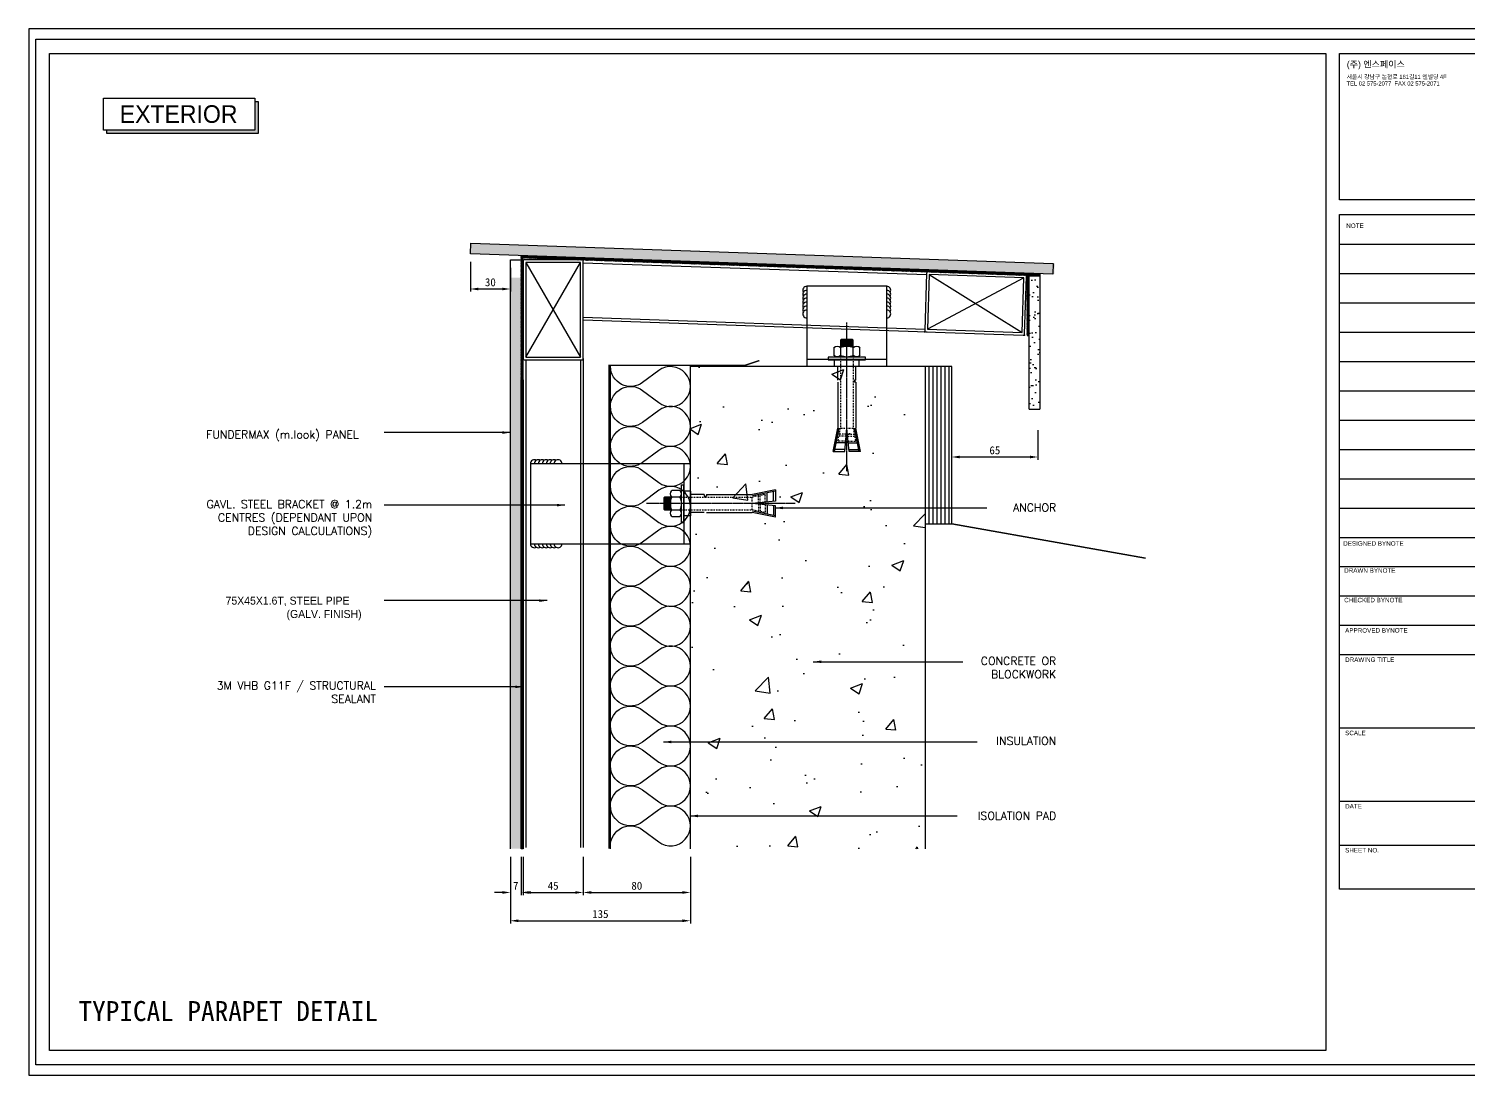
# Model space of a CAD drawing. Header units: millimetres. Extents: x 6755 to 21493, y 282 to 5565.
# Drawn here: x 14840 to 15919, y 3419 to 4203 of the extents above; entities that cross this region are included whole.
import ezdxf

# ---------------------------------------------------------------- set-up
doc = ezdxf.new("R2010")
doc.units = ezdxf.units.MM
doc.header["$MEASUREMENT"] = 0
for name, pattern in [('CENTER', [7.75, 7.25, -0.25, 0, -0.25]), ('DASHDOTX2', [2, 1, -0.5, 0, -0.5]), ('HIDDEN', [0.375, 0.25, -0.125])]:
    doc.linetypes.add(name, pattern=pattern)
for name, color, linetype in [('3', 3, 'Continuous'), ('APPLICATION', 3, 'Continuous'), ('Bolt', 1, 'Continuous'), ('BREATHER', 150, 'Continuous'), ('DIM', 1, 'Continuous'), ('Dims', 1, 'Continuous'), ('INSULATION', 2, 'Continuous'), ('Pressings', 3, 'Continuous'), ('Structure', 6, 'Continuous')]:
    doc.layers.add(name, color=color, linetype=linetype)
for name, color, linetype, true_color in [('4', 4, 'Continuous', 0x00ffff), ('nt', 7, 'Continuous', 0x994c00), ('NT Panel', 7, 'Continuous', 0xbfff7f), ('TE 07', 7, 'Continuous', 0x000000), ('TEXT', 2, 'Continuous', 0xffff00)]:
    doc.layers.add(name, color=color, linetype=linetype, true_color=true_color)
doc.styles.add('Arial', font='arial.ttf')
doc.styles.add('HY울릉도L', font='Dotum.ttf')
doc.styles.add('style1', font='simplex.shx')
doc.dimstyles.new('Telling', dxfattribs={"dimscale": 2, "dimtxt": 3, "dimasz": 3, "dimexe": 1, "dimexo": 3, "dimgap": 1, "dimtad": 1, "dimdec": 1, "dimrnd": 1, "dimdsep": 46, "dimtxsty": 'Standard', "dimcen": 3, "dimclrd": 1, "dimclre": 1, "dimclrt": 2, "dimadec": 0, "dimazin": 0, "dimtfac": 1, "dimtdec": 1, "dimtofl": 0, "dimtmove": 0, "dimatfit": 0, "dimfxl": 1, "dimtolj": 1, "dimtzin": 0, "dimlwe": -1, "dimarcsym": 0})

# ---------------------------------------------------------------- blocks, each defined once
blk = doc.blocks.new('AL-TEMPLATE')
at = {"color": 9, "true_color": 0xc0c0c0}
for p, q in [((2716.82, 1392.97), (2800.02, 1392.97)), ((2716.82, 1376.33), (2800.02, 1376.33)), ((2716.82, 1359.69), (2800.02, 1359.69)), ((2716.82, 1343.05), (2800.02, 1343.05)), ((2716.82, 1326.41), (2800.02, 1326.41)), ((2716.82, 1309.77), (2800.02, 1309.77)), ((2716.82, 1293.13), (2800.02, 1293.13)), ((2716.82, 1276.49), (2800.02, 1276.49)), ((2716.82, 1259.85), (2800.02, 1259.85)), ((2716.82, 1243.21), (2800.02, 1243.21)), ((2716.82, 1209.93), (2800.02, 1209.93)), ((2716.82, 1193.29), (2800.02, 1193.29)), ((2716.82, 1176.65), (2800.02, 1176.65)), ((2716.82, 1118.41), (2800.02, 1118.41)), ((2716.82, 1076.81), (2800.02, 1076.81)), ((2716.82, 1051.85), (2800.02, 1051.85))]:
    blk.add_line(p, q, dxfattribs=at)
for points in [[(1976.34, 1509.45), (2808.34, 1509.45), (2808.34, 927.05), (1976.34, 927.05)], [(2716.82, 1501.32), (2800.02, 1501.32), (2800.02, 1418.12), (2716.82, 1418.12)], [(2716.82, 1409.8), (2800.02, 1409.8), (2800.02, 1026.89), (2716.82, 1026.89)]]:
    blk.add_lwpolyline(points, close=True, dxfattribs=at)
for points in [[(2716.82, 1226.57), (2800.02, 1226.57)], [(2716.82, 1160.01), (2800.02, 1160.01)]]:
    blk.add_lwpolyline(points, dxfattribs=at)
at = {"layer": 'nt', "color": 254, "linetype": 'Continuous', "true_color": 0xd6d6d6}
blk.add_lwpolyline([(1972.34, 1515.25), (1972.34, 921.25), (2812.34, 921.25), (2812.34, 1515.25)], close=True, dxfattribs=at)
at = {"layer": 'TE 07'}
blk.add_lwpolyline([(1984.07, 1501.32), (2709.08, 1501.32), (2709.08, 935.18), (1984.07, 935.18)], close=True, dxfattribs=at)
at = {"color": 150, "true_color": 0x007fff, "insert": (2721.06, 1496.93), "char_height": 3.6698, "width": 35.1369, "attachment_point": 1, "line_spacing_factor": 0.963855}
blk.add_mtext('\\fExpo M;(주) 엔스페이스', dxfattribs=at)
at = {"color": 7, "true_color": 0xffffff, "insert": (2720.94, 1489.17), "char_height": 2.3487, "width": 61.8214, "attachment_point": 1, "line_spacing_factor": 0.963855, "style": 'Arial'}
blk.add_mtext('\\fArial;서울시 강남구 논현로 161길11 엔빌딩 4F\\PTEL 02 575-2077  FAX 02 575-2071', dxfattribs=at)
at = {"color": 9, "true_color": 0xc0c0c0, "char_height": 2.5559, "attachment_point": 1, "line_spacing_factor": 0.963855}
for s, insert, width in [('\\fArial;NOTE', (2720.76, 1404.73), 11.9173), ('\\fArial;DESIGNED BYNOTE', (2719.01, 1224.39), 36.0906), ('\\fArial;DRAWN BYNOTE', (2719.56, 1209.04), 30.9788), ('\\fArial;CHECKED BYNOTE', (2719.56, 1192.25), 35.0282), ('\\fArial;APPROVED BYNOTE', (2720.1, 1175.04), 37.5533), ('\\fArial;DRAWING TITLE', (2720.1, 1158.4), 29.8086), ('\\fArial;SCALE', (2720.1, 1116.8), 13.8111), ('\\fArial;DATE', (2720.1, 1075.2), 11.517), ('\\fArial;SHEET NO.', (2720.1, 1050.24), 21.1247)]:
    blk.add_mtext(s, dxfattribs=dict(at, insert=insert, width=width))
blk = doc.blocks.new('*D142')
at = {"layer": 'Defpoints', "color": 0, "transparency": 16777216}
for p in [(15531.9, 3908), (15596.6, 3908), (15531.9, 3881.8)]:
    blk.add_point(p, dxfattribs=at)
at = {"layer": 'Dims', "color": 1, "transparency": 16777216}
for p, q in [((15531.9, 3902), (15531.9, 3879.8)), ((15596.6, 3902), (15596.6, 3879.8))]:
    blk.add_line(p, q, dxfattribs=at)
at = {"layer": 'Dims', "color": 1, "lineweight": -2, "transparency": 16777216}
blk.add_line((15590.6, 3881.8), (15537.9, 3881.8), dxfattribs=at)
at = {"layer": 'Dims', "color": 1, "transparency": 16777216}
for points in [[(15537.9, 3882.8), (15537.9, 3880.8), (15531.9, 3881.8)], [(15590.6, 3882.8), (15590.6, 3880.8), (15596.6, 3881.8)]]:
    blk.add_solid(points, dxfattribs=at)
at = {"layer": 'Dims', "color": 2, "transparency": 16777216, "insert": (15564.3, 3886.8), "char_height": 6, "attachment_point": 5}
blk.add_mtext('\\A1;65', dxfattribs=at)
blk = doc.blocks.new('*D143')
at = {"layer": 'Defpoints', "color": 0, "transparency": 16777216}
for p in [(15171, 4034.1), (15201, 4029.5), (15201, 4007.7)]:
    blk.add_point(p, dxfattribs=at)
at = {"layer": 'Dims', "color": 1, "transparency": 16777216}
for p, q in [((15171, 4028.1), (15171, 4005.7)), ((15201, 4023.5), (15201, 4005.7))]:
    blk.add_line(p, q, dxfattribs=at)
at = {"layer": 'Dims', "color": 1, "lineweight": -2, "transparency": 16777216}
blk.add_line((15177, 4007.7), (15195, 4007.7), dxfattribs=at)
at = {"layer": 'Dims', "color": 1, "transparency": 16777216}
for points in [[(15177, 4008.7), (15177, 4006.7), (15171, 4007.7)], [(15195, 4008.7), (15195, 4006.7), (15201, 4007.7)]]:
    blk.add_solid(points, dxfattribs=at)
at = {"layer": 'Dims', "color": 2, "transparency": 16777216, "insert": (15186, 4012.7), "char_height": 6, "attachment_point": 5}
blk.add_mtext('\\A1;30', dxfattribs=at)
blk = doc.blocks.new('al-anchor')
at = {"layer": 'Bolt', "linetype": 'CENTER'}
blk.add_line((450.1, 842.4), (450.1, 731), dxfattribs=at)
at = {"layer": 'Bolt'}
for p, q in [((439.9, 827.7), (443.4, 810.2)), ((439.9, 827.7), (448.5, 827.7)), ((440.8, 827.7), (444.3, 810.3)), ((448.6, 826.2), (441.2, 826.2)), ((449.1, 821.3), (442.1, 821.3)), ((448.5, 827.7), (450.1, 810.2)), ((451.8, 827.7), (450.1, 810.2)), ((451.2, 821.3), (458.2, 821.3)), ((451.7, 826.2), (459.1, 826.2)), ((460.4, 827.7), (451.8, 827.7)), ((459.4, 827.7), (455.9, 810.3)), ((460.4, 827.7), (456.9, 810.3)), ((443.4, 775.8), (443.4, 810.2)), ((456.9, 775.8), (456.9, 810.3)), ((443.4, 774.2), (443.4, 763.9)), ((455.7, 774.2), (455.7, 775.8)), ((456.9, 775.8), (455.7, 775.8)), ((456.9, 774.2), (455.7, 774.2)), ((456.9, 774.2), (456.9, 763.9)), ((440.4, 749.9), (440.4, 755.9)), ((440.9, 763.9), (440.9, 758.9)), ((459.4, 763.9), (440.9, 763.9)), ((445.4, 744.4), (445.4, 755.9)), ((454.9, 755.9), (454.9, 744.4)), ((459.4, 763.9), (459.4, 758.9)), ((459.9, 755.9), (459.9, 749.9)), ((454.9, 748.9), (445.4, 748.9)), ((454.9, 748.4), (445.4, 748.4)), ((454.9, 747.9), (445.4, 747.9)), ((454.9, 747.4), (445.4, 747.4)), ((454.9, 746.9), (445.4, 746.9)), ((454.9, 746.4), (445.4, 746.4)), ((454.9, 745.9), (445.4, 745.9)), ((454.9, 745.4), (445.4, 745.4)), ((454.9, 744.9), (445.4, 744.9)), ((454.9, 744.4), (445.4, 744.4)), ((445.4, 744.4), (445.9, 743.9)), ((454.4, 743.9), (445.9, 743.9)), ((454.4, 743.9), (454.9, 744.4))]:
    blk.add_line(p, q, dxfattribs=at)
at = {"layer": 'Bolt', "linetype": 'DASHDOTX2'}
for p, q in [((443.5, 819.5), (445.3, 810.3)), ((449.2, 820), (444, 820)), ((449.6, 816.1), (444.1, 816.1)), ((449.7, 814.8), (444.4, 814.8)), ((445.4, 755.9), (445.4, 810.2)), ((445.4, 810.2), (454.9, 810.2)), ((450.6, 814.8), (455.9, 814.8)), ((450.7, 816.1), (456.1, 816.1)), ((451.1, 820), (456.3, 820)), ((454.9, 755.9), (454.9, 810.2)), ((456.8, 819.5), (455, 810.3))]:
    blk.add_line(p, q, dxfattribs=at)
at = {"layer": 'Bolt'}
blk.add_lwpolyline([(436, 758.9), (464, 758.9), (464, 756.9), (436, 756.9)], close=True, dxfattribs=at)
at = {"layer": 'Bolt', "linetype": 'DASHDOTX2'}
for centre, start, end in [((444, 819.5), 91.5299, 176.3045), ((456.3, 819.5), 3.6955, 88.4701)]:
    blk.add_arc(centre, 0.513, start, end, dxfattribs=at)
at = {"layer": 'Bolt'}
for centre, radius, start, end in [((442.9, 753.3), 3.58, 45.683, 134.317), ((450.1, 745.3), 11.6, 65.7903, 114.2097), ((457.4, 753.3), 3.58, 45.683, 134.317), ((442.9, 752.4), 3.58, 225.683, 314.317), ((450.1, 760.4), 11.6, 245.7903, 294.2097), ((457.4, 752.4), 3.58, 225.683, 314.317)]:
    blk.add_arc(centre, radius, start, end, dxfattribs=at)
blk = doc.blocks.new('75-45_pipe')
at = {"layer": '3', "color": 4}
for p, q in [((-3668.1, 5689.5), (-3739.1, 5648.5)), ((-3739.1, 5689.5), (-3668.1, 5648.5))]:
    blk.add_line(p, q, dxfattribs=at)
blk.add_lwpolyline([(-3740.1, 5646.5), (-3667.1, 5646.5, 0.414214), (-3666.1, 5647.5), (-3666.1, 5690.5, 0.414214), (-3667.1, 5691.5), (-3740.1, 5691.5, 0.414214), (-3741.1, 5690.5), (-3741.1, 5647.5, 0.414214)], format="xyb", close=True, dxfattribs=at)
blk.add_lwpolyline([(-3739.1, 5648.5), (-3668.1, 5648.5), (-3668.1, 5689.5), (-3739.1, 5689.5)], close=True, dxfattribs=at)
at = {"layer": 'DIM'}
for p in [(-3741.1, 5691.5), (-3666.1, 5691.5), (-3741.1, 5646.5), (-3666.1, 5646.5)]:
    blk.add_point(p, dxfattribs=at)
blk = doc.blocks.new('*D164')
at = {"layer": 'Defpoints', "color": 0, "transparency": 16777216}
for p in [(15201, 3588.2), (15209, 3588.2), (15209, 3555.5)]:
    blk.add_point(p, dxfattribs=at)
at = {"layer": 'Dims', "color": 1, "transparency": 16777216}
for p, q in [((15201, 3582.2), (15201, 3553.5)), ((15209, 3582.2), (15209, 3553.5))]:
    blk.add_line(p, q, dxfattribs=at)
at = {"layer": 'Dims', "color": 1, "lineweight": -2, "transparency": 16777216}
for p, q in [((15195, 3555.5), (15189, 3555.5)), ((15215, 3555.5), (15221, 3555.5))]:
    blk.add_line(p, q, dxfattribs=at)
at = {"layer": 'Dims', "color": 1, "transparency": 16777216}
for points in [[(15195, 3556.5), (15195, 3554.5), (15201, 3555.5)], [(15215, 3556.5), (15215, 3554.5), (15209, 3555.5)]]:
    blk.add_solid(points, dxfattribs=at)
at = {"layer": 'Dims', "color": 2, "transparency": 16777216, "insert": (15205, 3560.5), "char_height": 6, "attachment_point": 5}
blk.add_mtext('\\A1;7', dxfattribs=at)
blk = doc.blocks.new('*D165')
at = {"layer": 'Defpoints', "color": 0, "transparency": 16777216}
for p in [(15210.6, 3588.2), (15255.6, 3588.2), (15255.6, 3555.5)]:
    blk.add_point(p, dxfattribs=at)
at = {"layer": 'Dims', "color": 1, "transparency": 16777216}
for p, q in [((15210.6, 3582.2), (15210.6, 3553.5)), ((15255.6, 3582.2), (15255.6, 3553.5))]:
    blk.add_line(p, q, dxfattribs=at)
at = {"layer": 'Dims', "color": 1, "lineweight": -2, "transparency": 16777216}
blk.add_line((15216.6, 3555.5), (15249.6, 3555.5), dxfattribs=at)
at = {"layer": 'Dims', "color": 1, "transparency": 16777216}
for points in [[(15216.6, 3556.5), (15216.6, 3554.5), (15210.6, 3555.5)], [(15249.6, 3556.5), (15249.6, 3554.5), (15255.6, 3555.5)]]:
    blk.add_solid(points, dxfattribs=at)
at = {"layer": 'Dims', "color": 2, "transparency": 16777216, "insert": (15233.1, 3560.5), "char_height": 6, "attachment_point": 5}
blk.add_mtext('\\A1;45', dxfattribs=at)
blk = doc.blocks.new('*D166')
at = {"layer": 'Defpoints', "color": 0, "transparency": 16777216}
for p in [(15255.6, 3587.6), (15336, 3587.6), (15336, 3555.5)]:
    blk.add_point(p, dxfattribs=at)
at = {"layer": 'Dims', "color": 1, "transparency": 16777216}
for p, q in [((15255.6, 3581.6), (15255.6, 3553.5)), ((15336, 3581.6), (15336, 3553.5))]:
    blk.add_line(p, q, dxfattribs=at)
at = {"layer": 'Dims', "color": 1, "lineweight": -2, "transparency": 16777216}
blk.add_line((15261.6, 3555.5), (15330, 3555.5), dxfattribs=at)
at = {"layer": 'Dims', "color": 1, "transparency": 16777216}
for points in [[(15261.6, 3556.5), (15261.6, 3554.5), (15255.6, 3555.5)], [(15330, 3556.5), (15330, 3554.5), (15336, 3555.5)]]:
    blk.add_solid(points, dxfattribs=at)
at = {"layer": 'Dims', "color": 2, "transparency": 16777216, "insert": (15295.8, 3560.5), "char_height": 6, "attachment_point": 5}
blk.add_mtext('\\A1;80', dxfattribs=at)
blk = doc.blocks.new('*D167')
at = {"layer": 'Defpoints', "color": 0, "transparency": 16777216}
for p in [(15201, 3588.2), (15336, 3588.2), (15336, 3534.3)]:
    blk.add_point(p, dxfattribs=at)
at = {"layer": 'Dims', "color": 1, "transparency": 16777216}
for p, q in [((15201, 3582.2), (15201, 3532.3)), ((15336, 3582.2), (15336, 3532.3))]:
    blk.add_line(p, q, dxfattribs=at)
at = {"layer": 'Dims', "color": 1, "lineweight": -2, "transparency": 16777216}
blk.add_line((15207, 3534.3), (15330, 3534.3), dxfattribs=at)
at = {"layer": 'Dims', "color": 1, "transparency": 16777216}
for points in [[(15207, 3535.3), (15207, 3533.3), (15201, 3534.3)], [(15330, 3535.3), (15330, 3533.3), (15336, 3534.3)]]:
    blk.add_solid(points, dxfattribs=at)
at = {"layer": 'Dims', "color": 2, "transparency": 16777216, "insert": (15268.5, 3539.3), "char_height": 6, "attachment_point": 5}
blk.add_mtext('\\A1;135', dxfattribs=at)

msp = doc.modelspace()

# ---------------------------------------------------------------- hatches: boundary and pattern name
h = msp.add_hatch()
h.set_pattern_fill('NET3', color=256, scale=0.15, style=0)
h.set_pattern_definition([(0, (16028.52025, 16.30136), (0, 0.47625), []), (60, (16028.52025, 16.30136), (-0.4124446, 0.238125), []), (120, (16028.52025, 16.30136), (-0.4124446, -0.238125), [])])
h.paths.add_polyline_path([(15210.643, 4032.666), (15209.044, 4032.753), (15209.044, 3588.205), (15210.644, 3588.205)])
h = msp.add_hatch()
h.set_pattern_fill('NET3', color=256, scale=0.15, angle=88.006785, style=0)
h.set_pattern_definition([(88.006785, (19160.03844, 4713.59576), (-0.475961846, 0.01656452), []), (148.006785, (19160.03844, 4713.59576), (-0.25232622, -0.40391279), []), (208.006785, (19160.03844, 4713.59576), (0.22363563, -0.42047731), [])])
h.paths.add_polyline_path([(15210.727, 4032.67), (15210.671, 4031.071), (15598.124, 4017.586), (15598.124, 4019.187)])
h = msp.add_hatch()
h.set_pattern_fill('NET3', color=256, scale=0.15, style=0)
h.set_pattern_definition([(0, (16407.99975, 4.3475), (0, 0.47625), []), (60, (16407.99975, 4.3475), (-0.4124446, 0.238125), []), (120, (16407.99975, 4.3475), (-0.4124446, -0.238125), [])])
h.paths.add_polyline_path([(15588.524, 3972.932), (15590.124, 3972.886), (15590.124, 4017.586), (15588.524, 4017.586)])
at = {"layer": 'DIM'}
msp.add_hatch(color=6, dxfattribs=at).paths.add_polyline_path([(15011.82, 4148.229), (15009.423, 4148.229), (15009.423, 4126.693), (14898.387, 4126.693), (14898.387, 4124.133), (15011.82, 4124.133)])
at = {"layer": 'NT Panel'}
h = msp.add_hatch(dxfattribs=at)
h.set_pattern_fill('AR-SAND', color=30, scale=0.2, angle=88.006785, style=0)
h.set_pattern_definition([(125.50679, (20918.002, 5714.837), (-9.793473, 0.020634), [0, -7.7216, 0, -8.636, 0, -8.255]), (95.50679, (20918.002, 5714.837), (-14.01513, 9.483666), [0, -4.1656, 0, -6.9596, 0, -2.667]), (55.50679, (20917.784, 5708.593), (0.521506, 15.811275), [0, -2.54, 0, -9.144, 0, -11.938]), (45.50679, (20917.784, 5708.593), (-3.92474, 15.416964), [0, -1.27, 0, -5.9944, 0, -6.858])])
h.paths.add_polyline_path([(15608.821, 4018.815), (15609.099, 4026.81), (15171.323, 4042.046), (15171.044, 4034.051)])
h = msp.add_hatch(dxfattribs=at)
h.set_pattern_fill('AR-SAND', color=30, scale=0.2, style=0)
h.set_pattern_definition([(37.5, (17080.7, -1658.774), (-0.320006, 9.788265), [0, -7.7216, 0, -8.636, 0, -8.255]), (7.5, (17080.7, -1658.774), (8.990466, 14.336502), [0, -4.1656, 0, -6.9596, 0, -2.667]), (327.5, (17074.452, -1658.774), (15.819847, 0.028744), [0, -2.54, 0, -9.144, 0, -11.938]), (317.5, (17074.452, -1658.774), (15.27113, 4.458586), [0, -1.27, 0, -5.9944, 0, -6.858])])
h.paths.add_polyline_path([(15201.044, 3588.205), (15209.044, 3588.205), (15209.044, 4016.14), (15201.044, 4016.14)])
h = msp.add_hatch(dxfattribs=at)
h.set_pattern_fill('AR-SAND', color=30, scale=0.2, style=0)
h.set_pattern_definition([(37.5, (17469.7795, -1657.328), (-0.320006, 9.788265), [0, -7.7216, 0, -8.636, 0, -8.255]), (7.5, (17469.78, -1657.328), (8.990466, 14.336502), [0, -4.1656, 0, -6.9596, 0, -2.667]), (327.5, (17463.531, -1657.328), (15.819847, 0.028744), [0, -2.54, 0, -9.144, 0, -11.938]), (317.5, (17463.531, -1657.328), (15.27113, 4.458586), [0, -1.27, 0, -5.9944, 0, -6.858])])
h.paths.add_polyline_path([(15590.124, 3917.586), (15598.124, 3917.586), (15598.124, 4017.586), (15590.124, 4017.586)])
at = {"layer": 'Structure'}
h = msp.add_hatch(dxfattribs=at)
h.set_pattern_fill('AR-CONC', color=256, scale=0.5, style=0)
h.set_pattern_definition([(50, (252.13, 2190.72), (91.09233, -7.96954), [9.525, -104.775]), (355, (252.13, 2190.72), (-17.6214, 95.5283), [7.62, -83.82]), (100.451, (259.72, 2190.05), (73.47125, 87.55834), [8.095, -89.045]), (46.1842, (252.13, 2216.12), (135.5395, -21.0212), [14.2875, -157.1625]), (96.6356, (263.42, 2214.36), (118.7021, 123.7128), [12.1425, -133.5675]), (351.184, (252.13, 2216.12), (118.7023, 123.7126), [11.43, -125.73]), (21, (264.83, 2209.77), (75.80744, -51.13276), [9.525, -104.775]), (326, (264.83, 2209.77), (30.901, 92.094), [7.62, -83.82]), (71.4514, (271.144, 2205.51), (106.70825, 40.96143), [8.095, -89.045]), (37.5, (252.127, 2190.717), (1.5443, 42.27752), [0, -82.804, 0, -85.09, 0, -84.1375]), (7.5, (252.127, 2190.717), (33.40983, 50.09029), [0, -48.514, 0, -80.899, 0, -32.0675]), (327.5, (223.806, 2190.717), (67.7953, -2.86437), [0, -31.75, 0, -99.06, 0, -131.445]), (317.5, (211.106, 2190.717), (74.0646, 12.71325), [0, -41.275, 0, -65.786, 0, -93.345])])
h.paths.add_polyline_path([(15336.044, 3588.205), (15511.936, 3588.205), (15511.936, 3831.759), (15511.936, 3949.759), (15336.044, 3949.759)])

# ---------------------------------------------------------------- linework, layer by layer
at = {"linetype": 'Continuous'}
for p, q in [((15520.936, 3831.759), (15520.936, 3949.759)), ((15523.936, 3831.759), (15523.936, 3949.759)), ((15529.936, 3831.759), (15529.936, 3949.759)), ((15531.936, 3831.759), (15677.335, 3805.999))]:
    msp.add_line(p, q, dxfattribs=at)
for points in [[(15210.671, 4031.071), (15210.727, 4032.67), (15598.124, 4019.187), (15598.124, 4017.586)], [(15209.044, 3939.54), (15210.644, 3939.54), (15210.644, 3588.205), (15209.044, 3588.205)]]:
    msp.add_lwpolyline(points, close=True)
at = {"linetype": 'Continuous', "ltscale": 20, "const_width": 1}
msp.add_lwpolyline([(15531.936, 3949.759), (15531.936, 3831.759)], dxfattribs=at)
at = {"linetype": 'Continuous', "const_width": 1}
msp.add_lwpolyline([(15531.936, 3831.759), (15677.335, 3805.999)], dxfattribs=at)
at = {"color": 8}
for centre, start, end in [((15423.274, 4006.796), 89.998372, 209.998372), ((15423.274, 4003.834), 89.998372, 209.998372), ((15483.275, 4006.796), 330.001628, 90.001628), ((15483.275, 4003.834), 330.001628, 90.001628), ((15423.274, 4000.871), 89.998372, 209.998372), ((15423.274, 3997.908), 89.998372, 209.998372), ((15423.274, 3994.945), 89.998372, 209.998372), ((15423.274, 3991.982), 89.998372, 209.998372), ((15483.275, 4000.871), 330.001628, 90.001628), ((15483.275, 3997.908), 330.001628, 90.001628), ((15483.275, 3994.945), 330.001628, 90.001628), ((15483.275, 3991.982), 330.001628, 90.001628), ((15423.274, 3989.02), 89.998372, 269.998372), ((15483.275, 3989.02), 270.001628, 90.001628), ((15219.007, 3876.804), 60.001628, 180.001628), ((15221.97, 3876.804), 60.001628, 180.001628), ((15224.933, 3876.804), 60.001628, 180.001628), ((15227.896, 3876.804), 60.001628, 180.001628), ((15230.858, 3876.804), 60.001628, 180.001628), ((15233.821, 3876.804), 60.001628, 180.001628), ((15236.784, 3876.804), 0.001628, 180.001628), ((15219.007, 3816.803), 179.998372, 299.998372), ((15221.97, 3816.803), 179.998372, 299.998372), ((15224.933, 3816.803), 179.998372, 299.998372), ((15227.896, 3816.803), 179.998372, 299.998372), ((15230.858, 3816.803), 179.998372, 299.998372), ((15233.821, 3816.803), 179.998372, 299.998372), ((15236.784, 3816.803), 179.998372, 359.998372)]:
    msp.add_arc(centre, 2.963, start, end, dxfattribs=at)
at = {"layer": '3', "color": 4}
for p, q in [((15255.644, 4027.315), (15513.101, 4018.543)), ((15255.644, 3984.478), (15513.574, 3975.502)), ((15255.714, 3986.477), (15511.69, 3977.568)), ((15210.644, 3589.185), (15210.644, 3955.54)), ((15212.644, 3954.54), (15212.644, 3589.185)), ((15253.644, 3954.54), (15253.644, 3589.185)), ((15255.644, 3955.54), (15255.644, 3589.185))]:
    msp.add_line(p, q, dxfattribs=at)
at = {"layer": 'APPLICATION', "linetype": 'Continuous'}
for p, q in [((15511.936, 3949.759), (15531.936, 3949.759)), ((15514.936, 3831.759), (15514.936, 3949.759)), ((15517.936, 3831.759), (15517.936, 3949.759)), ((15520.936, 3831.759), (15520.936, 3949.759)), ((15523.936, 3831.759), (15523.936, 3949.759)), ((15526.936, 3831.759), (15526.936, 3949.759)), ((15529.936, 3831.759), (15529.936, 3949.759)), ((15511.936, 3831.759), (15531.936, 3831.759))]:
    msp.add_line(p, q, dxfattribs=at)
at = {"layer": 'BREATHER', "linetype": 'HIDDEN', "ltscale": 25, "const_width": 1}
msp.add_lwpolyline([(15275.045, 3588.205), (15275.045, 3950.522), (15377.095, 3950.522), (15387.715, 3954.063)], dxfattribs=at)
at = {"layer": 'DIM'}
msp.add_line((15209.106, 3986.098), (15210.644, 3986.044), dxfattribs=at)
at = {"layer": 'DIM', "color": 6}
msp.add_lwpolyline([(14895.991, 4150.79), (15009.423, 4150.79), (15009.423, 4126.693), (14895.991, 4126.693)], close=True, dxfattribs=at)
msp.add_lwpolyline([(15009.423, 4148.229), (15011.82, 4148.229), (15011.82, 4124.133), (14898.387, 4124.133), (14898.387, 4126.693)], dxfattribs=at)
at = {"layer": 'INSULATION'}
msp.add_lwpolyline([(15276.186, 3588.205, -0.03151463), (15276.04, 3590.101, -0.00350122), (15276.042, 3590.312, -0.61720134), (15300.171, 3602.413), (15312.211, 3593.386, 1.98288671), (15312.25, 3617.404), (15300.132, 3608.38, -0.61124568), (15276.042, 3620.3, -0.61592552), (15300.171, 3632.345), (15312.211, 3623.318, 1.98288671), (15312.25, 3647.336), (15300.132, 3638.311, -0.61124555), (15276.042, 3650.231, -0.61592565), (15300.171, 3662.277), (15312.211, 3653.249, 1.98288671), (15312.25, 3677.267), (15300.132, 3668.243, -0.61124553), (15276.042, 3680.163, -0.61592568), (15300.171, 3692.208), (15312.211, 3683.181, 1.98288671), (15312.25, 3707.199), (15300.132, 3698.175, -0.61124574), (15276.042, 3710.095, -0.61592545), (15300.171, 3722.14), (15312.211, 3713.113, 1.98288671), (15312.25, 3737.13), (15300.132, 3728.106, -0.61124518), (15276.042, 3740.026, -0.61592604), (15300.171, 3752.071), (15312.211, 3743.044, 1.98288671), (15312.25, 3767.062), (15300.132, 3758.038, -0.61124506), (15276.042, 3769.958, -0.61592616), (15300.171, 3782.003), (15312.211, 3772.976, 1.98288671), (15312.25, 3796.994), (15300.132, 3787.969, -0.61124503), (15276.042, 3799.889, -0.61592619), (15300.171, 3811.935), (15312.211, 3802.908, 1.98288671), (15312.25, 3826.925), (15300.132, 3817.901, -0.61124525), (15276.042, 3829.821, -0.61592596), (15300.171, 3841.866), (15312.211, 3832.839, 1.98288671), (15312.25, 3856.857), (15300.132, 3847.833, -0.61124575), (15276.042, 3859.753, -0.61592544), (15300.171, 3871.798), (15312.211, 3862.771, 1.98288671), (15312.25, 3886.788), (15300.132, 3877.764, -0.61124564), (15276.042, 3889.684, -0.61592556), (15300.171, 3901.729), (15312.211, 3892.702, 1.98288671), (15312.25, 3916.72), (15300.132, 3907.696, -0.61124561), (15276.042, 3919.616, -0.61592559), (15300.171, 3931.661), (15312.211, 3922.634, 1.98288671), (15312.25, 3946.652), (15300.132, 3937.628, -0.61124583), (15276.042, 3949.548, -0.00350122), (15276.044, 3949.759)], format="xyb", dxfattribs=at)
at = {"layer": 'NT Panel', "color": 30}
for p, q in [((15608.124, 4026.844), (15607.846, 4018.849)), ((15590.124, 3917.586), (15598.124, 3917.586))]:
    msp.add_line(p, q, dxfattribs=at)
for points in [[(15607.846, 4018.849), (15171.044, 4034.051), (15171.323, 4042.046), (15608.124, 4026.844)], [(15201.044, 3588.205), (15201.044, 4029.54), (15209.044, 4029.54), (15209.044, 3588.205)], [(15590.124, 3917.586), (15590.124, 4017.586), (15598.124, 4017.586), (15598.124, 3917.586)]]:
    msp.add_lwpolyline(points, dxfattribs=at)
at = {"layer": 'Pressings'}
for p, q in [((15483.274, 3954.759), (15423.274, 3954.759)), ((15331.044, 3876.803), (15331.044, 3816.803))]:
    msp.add_line(p, q, dxfattribs=at)
for points in [[(15483.274, 3949.759), (15483.272, 4009.759), (15423.274, 4009.759), (15423.274, 3949.759)], [(15336.044, 3876.803), (15216.044, 3876.803), (15216.044, 3816.803), (15336.044, 3816.803)]]:
    msp.add_lwpolyline(points, dxfattribs=at)
at = {"layer": 'Structure', "linetype": 'Continuous'}
msp.add_lwpolyline([(15336.044, 3588.205), (15336.044, 3949.759), (15511.936, 3949.759), (15511.936, 3588.205)], dxfattribs=at)
at = {"layer": 'TEXT'}
msp.add_line((15276.044, 3588.205), (15276.044, 3949.759), dxfattribs=at)

# ---------------------------------------------------------------- block references
at = {"xscale": -1}
for p, rotation in [((15003.274, 4713.635), 180), ((14572.168, 3396.803), 270)]:
    msp.add_blockref('al-anchor', p, dxfattribs=dict(at, rotation=rotation))
at = {"layer": '4', "xscale": 1.32, "yscale": 1.32, "zscale": 1.32}
msp.add_blockref('AL-TEMPLATE', (12236.412, 2202.534), dxfattribs=at)
at = {"layer": 'DIM'}
for p, rotation in [((20902.143, 7695.665), 90), ((19056.187, -1796.347), 358.0275976896555)]:
    msp.add_blockref('75-45_pipe', p, dxfattribs=dict(at, rotation=rotation))

# ---------------------------------------------------------------- texts
at = {"layer": 'TEXT', "color": 7, "style": 'HY울릉도L'}
msp.add_text('EXTERIOR', height=13.2001, dxfattribs=at).set_placement((14908.109, 4132.197))
at = {"layer": 'TEXT'}
msp.add_text('TYPICAL PARAPET DETAIL', height=15, dxfattribs=at).set_placement((14877.194, 3459.148))
at = {"layer": 'TEXT', "char_height": 6, "style": 'style1'}
for s, insert, width, attachment_point in [('\\pxql;FUNDERMAX (m.look) PANEL', (15126.803, 3901.656), 153.91383, 3), ('\\pxqr;GAVL. STEEL BRACKET @ 1.2m CENTRES (DEPENDANT UPON DESIGN CALCULATIONS)', (14949.807, 3849.446), 147.63272, 1), ('ANCHOR', (15610.33, 3846.925), 147.63272, 3), ('\\pi57.67;{\\fHY울릉도L|b0|i0|c129|p18;75X45X1.6T, STEEL PIPE\\P\\pi103.38;(GALV. FINISH)}', (14929.806, 3777.17), 174.18538, 1), ('CONCRETE OR \\PBLOCKWORK', (15610.33, 3732.01), 147.63272, 3), ('\\pxqr;3M VHB G11F / STRUCTURAL SEALANT', (14952.526, 3713.549), 147.63272, 1), ('INSULATION', (15610.33, 3672.076), 63.01319, 3), ('ISOLATION PAD', (15610.33, 3615.958), 147.63272, 3)]:
    msp.add_mtext(s, dxfattribs=dict(at, insert=insert, width=width, attachment_point=attachment_point))

# ---------------------------------------------------------------- dimensions: what is measured, and where the dimension line sits
at = {"layer": 'Dims'}
dim = msp.add_linear_dim(base=(15201.044, 4007.737), p1=(15171.044, 4034.051), p2=(15201.044, 4029.54), text='30', dimstyle='Telling', dxfattribs=at)
dim.commit()
dim.dimension.update_dxf_attribs({"geometry": '*D143', "text_midpoint": (15186.044, 4012.737)})
dim = msp.add_linear_dim(base=(15531.936, 3881.801), p1=(15596.574, 3908.02), p2=(15531.936, 3908.02), dimstyle='Telling', dxfattribs=at)
dim.commit()
dim.dimension.update_dxf_attribs({"geometry": '*D142', "text_midpoint": (15564.255, 3881.801), "dimtype": 160})
dim = msp.add_linear_dim(base=(15209.044, 3555.466), p1=(15201.044, 3588.205), p2=(15209.044, 3588.205), text='7', dimstyle='Telling', dxfattribs=at)
dim.commit()
dim.dimension.update_dxf_attribs({"geometry": '*D164', "text_midpoint": (15205.044, 3555.466), "dimtype": 160})
for base, p1, p2, picture, middle in [((15336.044, 3534.251), (15201.044, 3588.205), (15336.044, 3588.205), '*D167', (15268.544, 3539.251)), ((15255.644, 3555.466), (15210.644, 3588.205), (15255.644, 3588.205), '*D165', (15233.144, 3560.466)), ((15336.044, 3555.466), (15255.644, 3587.58), (15336.044, 3587.58), '*D166', (15295.844, 3560.466))]:
    dim = msp.add_linear_dim(base=base, p1=p1, p2=p2, dimstyle='Telling', dxfattribs=at)
    dim.commit()
    dim.dimension.update_dxf_attribs({"geometry": picture, "text_midpoint": middle})

# ---------------------------------------------------------------- leaders
for points in [[(15201.044, 3900.14), (15106.26, 3900.14)], [(15241.948, 3845.738), (15106.26, 3845.738)], [(15399.464, 3843.638), (15558.219, 3843.638)], [(15228.667, 3774.18), (15106.26, 3774.18)], [(15428.15, 3728.353), (15540.316, 3728.353)], [(15210.644, 3709.554), (15106.26, 3709.554)], [(15315.732, 3668.276), (15551.086, 3668.276)], [(15335.644, 3612.826), (15535.936, 3612.826)]]:
    msp.add_leader(points, dimstyle='Telling', override={"dimgap": 1, "dimtad": 0}, dxfattribs=at)

doc.saveas('drawing.dxf')
